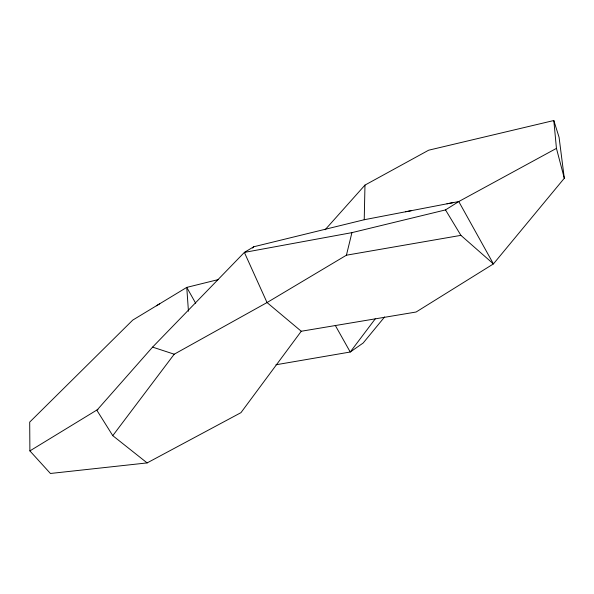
<?xml version="1.0" encoding="UTF-8"?>
<svg xmlns="http://www.w3.org/2000/svg" width="594" height="594" viewBox="0 0 594 594"><rect width="100%" height="100%" fill="white"/><g stroke="black" fill="none" stroke-linecap="round" stroke-linejoin="round"><path stroke-width="0.89" d="M364.976 185.09L364.226 219.735L458.776 201.544L556.444 148.374L553.816 120.523L428.66 150.2L364.976 185.09L325.126 229.752M147.126 462.912L112.771 435.662L174.22 354.202L267.04 302.554L346.421 255.205L351.93 232.64L445.515 209.912L458.776 201.544L493.428 263.907L416.112 312.013L301.262 331.252L240.956 412.659L147.126 462.912L50.423 473.477L29.893 450.898L29.7 422.104L132.722 320.114L186.761 287.392L218.154 279.618M375.23 318.874L350.237 352.019L275.958 364.768M384.608 316.958L363.149 343.028L350.237 352.019L335.246 325.341M553.816 120.523L559.065 137.259L564.3 178.245L493.428 263.907L460.914 235.358L445.515 209.912M252.599 248.077L253.749 246.762L364.226 219.735M253.749 246.762L244.372 252.405L152.584 347.111L96.874 410.283L112.771 435.662M29.893 450.898L97.958 409.363M156.363 305.799L159.741 303.757M405.591 211.776L411.501 210.64M446.963 203.816L452.873 202.688M351.93 232.64L244.372 252.405L267.04 302.554L301.262 331.252M346.421 255.205L460.914 235.358M152.584 347.111L174.22 354.202M195.678 303.244L186.761 287.392L188.439 311.226M556.444 148.374L564.3 178.245"/></g></svg>
